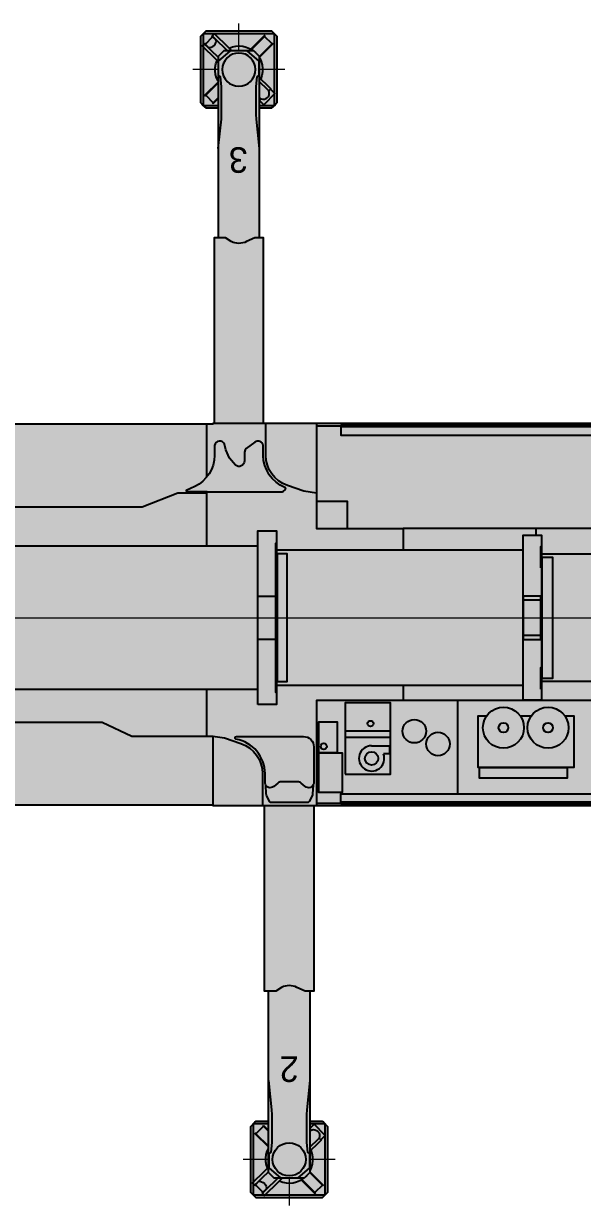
# Model space of a CAD drawing. Header units: millimetres. Extents: x -7030 to 16467, y -17331 to 16315.
# Drawn here: x 3336 to 7712, y -17331 to -8079 of the extents above; entities that cross this region are included whole.
import ezdxf

# ---------------------------------------------------------------- set-up
doc = ezdxf.new("R2010")
doc.units = ezdxf.units.MM
doc.set_wipeout_variables(frame=1)
doc.layers.add('Техника. Кран LTM 1300-6.2', color=250, linetype='Continuous', true_color=0x333333)
doc.layers.add('Техника. Кран LTM 1300-6.2 Штрих', color=7, linetype='Continuous', true_color=0xffe79e)

# ---------------------------------------------------------------- blocks, each defined once
blk = doc.blocks.new('Liebherr LTM 1300-6.2-20230312.114413')
at = {"layer": 'Техника. Кран LTM 1300-6.2 Штрих', "true_color": 0xadadad, "transparency": 16777216}
h = blk.add_hatch(color=253, dxfattribs=at)
h.dxf.hatch_style = 1
edge = h.paths.add_edge_path()
edge.add_arc((0, 0), 395.8, 220.7117, 229.2883, ccw=False)
edge.add_line((-300, -258.1), (-300, 258.1))
edge.add_arc((0, 0), 395.8, 130.7117, 139.2883, ccw=False)
edge.add_line((-258.1, 300), (258.1, 300))
edge.add_arc((0, 0), 395.8, 40.7117, 49.2883, ccw=False)
edge.add_line((300, 258.1), (300, -258.1))
edge.add_arc((0, 0), 395.8, 310.7117, 319.2883, ccw=False)
edge.add_line((258.1, -300), (-258.1, -300))
at = {"color": 0, "linetype": 'ByBlock', "lineweight": -2, "transparency": 16777216}
blk.add_lwpolyline([(-258.1, -300, -0.03744), (-300, -258.1), (-300, 258.1, -0.03744), (-258.1, 300), (258.1, 300, -0.03744), (300, 258.1), (300, -258.1, -0.03744), (258.1, -300)], format="xyb", close=True, dxfattribs=at)
for points in [[(-194.6, -275.2), (-160.7, -242.3), (-157.1, -246), (287.4, 184.9), (271.6, 201.2), (241.5, 172), (239.2, 174.3), (266.2, 201.3), (263.1, 204.3), (260.1, 201.3), (209.2, 253.7), (212.4, 256.7), (209.4, 259.8), (181.6, 233.7), (179.4, 236), (209.6, 265.2), (193.7, 281.5), (-250.8, -149.4), (-247.2, -153.1), (-281.1, -185.9)], [(-279.9, -279.9), (-279.9, 279.9), (279.9, 279.9), (279.9, -279.9)]]:
    blk.add_lwpolyline(points, close=True, dxfattribs=at)
at = {"color": 0, "linetype": 'ByBlock', "lineweight": 5, "transparency": 16777216}
for points in [[(0, 0), (0, 360)], [(-360, 0), (0, 0)], [(0, 0), (360, 0)], [(0, -360), (0, 0)]]:
    blk.add_lwpolyline(points, dxfattribs=at)
at = {"color": 0, "linetype": 'ByBlock', "lineweight": -2, "transparency": 16777216}
for points in [[(-159.7, 94.8), (-266.2, 201.4), (-263.2, 204.4), (-260.1, 201.3), (-201.3, 260.1), (-204.4, 263.2), (-201.4, 266.2), (-94.8, 159.7)], [(-157.4, 98.6), (-260.1, 201.3)], [(-235, -165.7), (179.4, 236)], [(-201.3, 260.1), (-98.6, 157.4)], [(-172.9, -229.7), (241.5, 172)], [(201.3, -266.2), (94.8, -159.7)], [(201.2, -260), (98.6, -157.4)], [(157.4, -98.6), (260, -201.3)], [(159.7, -94.8), (266.2, -201.3), (263.1, -204.4), (260, -201.3), (201.2, -260), (204.3, -263.1), (201.3, -266.2)]]:
    blk.add_lwpolyline(points, dxfattribs=at)
for points in [[(241.5, 172, -0.5), (179.4, 236)], [(-160.7, -242.3), (-173.4, -229.2, -0.682878), (-234.5, -166.3), (-247.2, -153.1)]]:
    blk.add_lwpolyline(points, format="xyb", dxfattribs=at)
for start, end in [(65.35499, 202.86624), (245.35501, 22.86626)]:
    blk.add_arc((0, 0), 185.7, start, end, dxfattribs=at)
blk = doc.blocks.new('Liebherr LTM 1300-6.2-20230312.115')
at = {"color": 0, "linetype": 'ByBlock', "lineweight": -2, "transparency": 16777216}
blk.add_wipeout([(118, 147), (162, 103), (162, -1848.9), (-162, -1848.9), (-162, 103), (-118, 147)], dxfattribs=at)
at = {"layer": 'Техника. Кран LTM 1300-6.2 Штрих', "true_color": 0xadadad, "transparency": 16777216}
h = blk.add_hatch(color=253, dxfattribs=at)
h.dxf.hatch_style = 1
h.paths.add_polyline_path([(-118, 147), (118, 147), (162, 103), (162, -1848.9), (-162, -1848.9), (-162, 103)])
at = {"color": 0, "linetype": 'ByBlock', "lineweight": -2, "transparency": 16777216}
blk.add_lwpolyline([(-118, 147), (118, 147), (162, 103), (162, -1848.9), (-162, -1848.9), (-162, 103)], close=True, dxfattribs=at)
for points in [[(-162, -616.7), (-137.3, -389.1), (-135.2, -350.2), (-135.2, -131.9), (-143.4, -57.6), (-158.5, -42.5), (-158.5, 67.3), (-65.7, 147)], [(162, -616.7), (137.3, -389.1), (135.2, -350.2), (135.2, -131.9), (143.4, -57.6), (158.5, -42.5), (158.5, 67.3), (65.7, 147)]]:
    blk.add_lwpolyline(points, dxfattribs=at)
blk.add_circle((0, 0), 129.9, dxfattribs=at)
blk = doc.blocks.new('Liebherr LTM 1300-6.2-20230312.115205')
at = {"color": 0, "linetype": 'ByBlock', "lineweight": -2, "transparency": 16777216}
blk.add_wipeout([(-60.2, -30.9), (-60.2, -30.9), (-36.3, -39.7), (-11.1, -44.1), (14.4, -43.8), (39.5, -38.8), (60.2, -30.9), (105, 0), (194, 0), (194, -1779.8), (-194, -1779.8), (-194, 0), (-125.5, 0)], dxfattribs=at)
at = {"layer": 'Техника. Кран LTM 1300-6.2 Штрих', "true_color": 0xadadad, "transparency": 16777216}
h = blk.add_hatch(color=253, dxfattribs=at)
h.dxf.hatch_style = 1
edge = h.paths.add_edge_path()
edge.add_line((-125.5, 0), (-60.2, -30.9))
edge.add_arc((0, 96.1), 140.6, 244.62904, 295.37096)
edge.add_line((60.2, -30.9), (105, 0))
edge.add_line((105, 0), (194, 0))
edge.add_line((194, 0), (194, -1779.8))
edge.add_line((194, -1779.8), (-194, -1779.8))
edge.add_line((-194, -1779.8), (-194, 0))
edge.add_line((-194, 0), (-125.5, 0))
at = {"color": 0, "linetype": 'ByBlock', "lineweight": -2, "transparency": 16777216}
blk.add_lwpolyline([(-125.5, 0), (-60.2, -30.9, 0.225093), (60.2, -30.9), (105, 0), (194, 0), (194, -1779.8), (-194, -1779.8), (-194, 0), (-125.5, 0)], format="xyb", dxfattribs=at)
blk = doc.blocks.new('Liebherr LTM 1300-6.2-20230312.202802')
at = {"color": 0, "linetype": 'ByBlock', "lineweight": -2, "transparency": 16777216}
blk.add_wipeout([(0, -647), (-145, -647), (-145, 646.6), (0, 646.6)], dxfattribs=at)
blk.add_wipeout([(-150, -475), (-230, -475), (-230, 475), (-150, 475)], dxfattribs=at)
at = {"layer": 'Техника. Кран LTM 1300-6.2 Штрих', "transparency": 16777216}
h = blk.add_hatch(color=256, dxfattribs=at)
h.dxf.hatch_style = 1
h.paths.add_polyline_path([(0, 646.6), (0, -647), (-145, -647), (-145, 646.6)])
h = blk.add_hatch(color=256, dxfattribs=at)
h.dxf.hatch_style = 1
h.set_gradient(color1=(173, 173, 173), tint=1, name='CYLINDER')
h.paths.add_polyline_path([(-150, 475), (-150, -475), (-230, -475), (-230, 475)])
at = {"color": 0, "linetype": 'ByBlock', "lineweight": -2, "transparency": 16777216}
for points in [[(0, 646.6), (0, -647), (-145, -647), (-145, 646.6)], [(-139, 558.3), (-139, 389.1), (-145, 389.1), (-145, 558.3)], [(-150, 475), (-150, -475), (-230, -475), (-230, 475)], [(-145, -169.8), (0, -169.8), (0, 169.8), (-145, 169.8)], [(-139, 164.8), (-139, -164.8), (-145, -164.8), (-145, 164.8)], [(-139, -136.3), (0, -136.3), (0, 136.3), (-139, 136.3)], [(-139, -389.1), (-139, -558.3), (-145, -558.3), (-145, -389.1)]]:
    blk.add_lwpolyline(points, close=True, dxfattribs=at)
blk = doc.blocks.new('Liebherr LTM 1300-6.2-20230528.103601')
at = {"color": 0, "linetype": 'ByBlock', "lineweight": -2, "transparency": 16777216}
blk.add_wipeout([(0, -679), (-145, -679), (-145, 679), (0, 679)], dxfattribs=at)
blk.add_wipeout([(-230, 500), (-230, -500), (-150, -500), (-150, 500)], dxfattribs=at)
at = {"layer": 'Техника. Кран LTM 1300-6.2 Штрих', "transparency": 16777216}
h = blk.add_hatch(color=256, dxfattribs=at)
h.dxf.hatch_style = 1
h.paths.add_polyline_path([(0, 679), (0, -679), (-145, -679), (-145, 679)])
h = blk.add_hatch(color=256, dxfattribs=at)
h.dxf.hatch_style = 1
h.set_gradient(color1=(173, 173, 173), tint=1, name='CYLINDER')
h.paths.add_polyline_path([(-150, 500), (-230, 500), (-230, -500), (-150, -500)])
at = {"color": 0, "linetype": 'ByBlock', "lineweight": -2, "transparency": 16777216}
for points in [[(0, 679), (0, -679), (-145, -679), (-145, 679)], [(-139, -582.7), (-139, 582.7), (-145, 582.7), (-145, -582.7)], [(-150, 500), (-230, 500), (-230, -500), (-150, -500)], [(-139, 169.8), (0, 169.8), (0, -169.8), (-139, -169.8)]]:
    blk.add_lwpolyline(points, close=True, dxfattribs=at)
blk = doc.blocks.new('Liebherr LTM 1300-6.2-20230811.164849')
at = {"color": 0, "linetype": 'ByBlock', "lineweight": -2, "transparency": 16777216}
blk.add_wipeout([(-10989.6, -1334.1), (-10989.6, -1334.1), (-10987.4, -1345.5), (-10981, -1355.1), (-10971.4, -1361.5), (-10960, -1363.8), (-10960, -1363.8), (-10949.4, -1363.8), (-10919.9, -1374.3), (-10915, -1374.8), (-10766.1, -1376.8), (-10766.1, -1376.8), (-10761.6, -1376), (-10757.7, -1373.5), (-10755.1, -1369.7), (-10754.2, -1365.1), (-10754.2, -1320.6), (-10527.8, -1490.3), (-10513.9, -1490.6), (-9719.1, -1490.5), (-9719.1, -1490.5), (-9284.3, -1490.5), (-9267.7, -1490.4), (-9267.7, -1313.8), (-9257.5, -1313.3), (-9257.5, -1452.4), (-9257.5, -1452.4), (-9256.3, -1458.2), (-9253.5, -1463.4), (-9249.2, -1467.4), (-9243.8, -1470), (-9243.8, -1470), (-9243.8, -1470), (-9243, -1475.5), (-9240.2, -1480.3), (-9235.7, -1483.7), (-9230.2, -1485), (-9229, -1485), (-9229, -1495), (-5630.9, -1495), (-5630.9, -1496), (-4817.1, -1496), (-4817.1, -1491), (3290, -1491), (3290, -1469.7), (3732.5, -1469.7), (3732.5, -1491), (4130, -1491), (4130, -717), (4220, -717), (4220, -705), (4520, -705), (4520, -1409.5), (4640, -1409.5), (4640, 1409.5), (4520, 1409.5), (4520, 705), (4220, 705), (4220, 717), (4130, 717), (4130, 1491), (3732.5, 1491), (3732.5, 1469.7), (3290, 1469.7), (3290, 1491), (-4817.1, 1491), (-4817.1, 1496), (-5630.9, 1496), (-5630.9, 1495), (-9229, 1495), (-9229, 1485), (-9230.2, 1485), (-9230.2, 1485), (-9235.7, 1483.7), (-9240.2, 1480.3), (-9243, 1475.5), (-9243.8, 1470), (-9243.8, 1470), (-9243.8, 1470), (-9249.2, 1467.4), (-9253.5, 1463.4), (-9256.3, 1458.2), (-9257.5, 1452.4), (-9257.5, 1452.4), (-9257.5, 1313.3), (-9267.7, 1313.8), (-9267.7, 1490.4), (-9284.3, 1490.5), (-9719.1, 1490.5), (-9719.1, 1490.5), (-10513.9, 1490.6), (-10527.8, 1490.3), (-10754.2, 1320.6), (-10754.2, 1365.1), (-10754.2, 1365.1), (-10755.1, 1369.7), (-10757.7, 1373.5), (-10761.6, 1376), (-10766.1, 1376.8), (-10766.1, 1376.8), (-10915, 1374.8), (-10919.9, 1374.3), (-10949.4, 1363.8), (-10960, 1363.8), (-10960, 1363.8), (-10971.4, 1361.5), (-10981, 1355.1), (-10987.4, 1345.5), (-10989.6, 1334.1), (-10989.6, 1334.1), (-10988.8, 558), (-10988.8, -558)], dxfattribs=at)
at = {"layer": 'Техника. Кран LTM 1300-6.2 Штрих', "true_color": 0xadadad}
h = blk.add_hatch(color=253, dxfattribs=at)
h.dxf.hatch_style = 1
edge = h.paths.add_edge_path()
edge.add_line((-10988.8, -558), (-10989.6, -1334.1))
edge.add_arc((-10960, -1334.2), 29.6, 179.93963, 269.98392)
edge.add_line((-10960, -1363.8), (-10949.4, -1363.8))
edge.add_line((-10949.4, -1363.8), (-10919.9, -1374.3))
edge.add_line((-10919.9, -1374.3), (-10915, -1374.8))
edge.add_line((-10915, -1374.8), (-10766.1, -1376.8))
edge.add_arc((-10765.9, -1365.1), 11.7, 269.22595, 359.93963)
edge.add_line((-10754.2, -1365.1), (-10754.2, -1320.6))
edge.add_line((-10754.2, -1320.6), (-10527.8, -1490.3))
edge.add_line((-10527.8, -1490.3), (-10513.9, -1490.6))
edge.add_line((-10513.9, -1490.6), (-9719.1, -1490.5))
edge.add_line((-9719.1, -1490.5), (-9284.3, -1490.5))
edge.add_line((-9284.3, -1490.5), (-9267.7, -1490.4))
edge.add_line((-9267.7, -1490.4), (-9267.7, -1313.8))
edge.add_line((-9267.7, -1313.8), (-9257.5, -1313.3))
edge.add_line((-9257.5, -1313.3), (-9257.5, -1452.4))
edge.add_arc((-9238.2, -1451.5), 19.4, 182.74868, 252.91853)
edge.add_arc((-9229.6, -1470.8), 14.2, 176.8797, 267.61471)
edge.add_line((-9230.2, -1485), (-9229, -1485))
edge.add_line((-9229, -1485), (-9229, -1495))
edge.add_line((-9229, -1495), (-5630.9, -1495))
edge.add_line((-5630.9, -1495), (-5630.9, -1496))
edge.add_line((-5630.9, -1496), (-4817.1, -1496))
edge.add_line((-4817.1, -1496), (-4817.1, -1491))
edge.add_line((-4817.1, -1491), (3290, -1491))
edge.add_line((3290, -1491), (3290, -1469.7))
edge.add_line((3290, -1469.7), (3732.5, -1469.7))
edge.add_line((3732.5, -1469.7), (3732.5, -1491))
edge.add_line((3732.5, -1491), (4130, -1491))
edge.add_line((4130, -1491), (4130, -717))
edge.add_line((4130, -717), (4220, -717))
edge.add_line((4220, -717), (4220, -705))
edge.add_line((4220, -705), (4520, -705))
edge.add_line((4520, -705), (4520, -1409.5))
edge.add_line((4520, -1409.5), (4640, -1409.5))
edge.add_line((4640, -1409.5), (4640, 1409.5))
edge.add_line((4640, 1409.5), (4520, 1409.5))
edge.add_line((4520, 1409.5), (4520, 705))
edge.add_line((4520, 705), (4220, 705))
edge.add_line((4220, 705), (4220, 717))
edge.add_line((4220, 717), (4130, 717))
edge.add_line((4130, 717), (4130, 1491))
edge.add_line((4130, 1491), (3732.5, 1491))
edge.add_line((3732.5, 1491), (3732.5, 1469.7))
edge.add_line((3732.5, 1469.7), (3290, 1469.7))
edge.add_line((3290, 1469.7), (3290, 1491))
edge.add_line((3290, 1491), (-4817.1, 1491))
edge.add_line((-4817.1, 1491), (-4817.1, 1496))
edge.add_line((-4817.1, 1496), (-5630.9, 1496))
edge.add_line((-5630.9, 1496), (-5630.9, 1495))
edge.add_line((-5630.9, 1495), (-9229, 1495))
edge.add_line((-9229, 1495), (-9229, 1485))
edge.add_line((-9229, 1485), (-9230.2, 1485))
edge.add_arc((-9229.6, 1470.8), 14.2, 92.38529, 183.1203)
edge.add_arc((-9238.2, 1451.5), 19.4, 107.08147, 177.25132)
edge.add_line((-9257.5, 1452.4), (-9257.5, 1313.3))
edge.add_line((-9257.5, 1313.3), (-9267.7, 1313.8))
edge.add_line((-9267.7, 1313.8), (-9267.7, 1490.4))
edge.add_line((-9267.7, 1490.4), (-9284.3, 1490.5))
edge.add_line((-9284.3, 1490.5), (-9719.1, 1490.5))
edge.add_line((-9719.1, 1490.5), (-10513.9, 1490.6))
edge.add_line((-10513.9, 1490.6), (-10527.8, 1490.3))
edge.add_line((-10527.8, 1490.3), (-10754.2, 1320.6))
edge.add_line((-10754.2, 1320.6), (-10754.2, 1365.1))
edge.add_arc((-10765.9, 1365.1), 11.7, 0.06037, 90.77405)
edge.add_line((-10766.1, 1376.8), (-10915, 1374.8))
edge.add_line((-10915, 1374.8), (-10919.9, 1374.3))
edge.add_line((-10919.9, 1374.3), (-10949.4, 1363.8))
edge.add_line((-10949.4, 1363.8), (-10960, 1363.8))
edge.add_arc((-10960, 1334.2), 29.6, 90.01608, 180.06037)
edge.add_line((-10989.6, 1334.1), (-10988.8, 558))
edge.add_line((-10988.8, 558), (-10988.8, -558))
edge = h.paths.add_edge_path(flags=16)
edge.add_line((-9229, 1485), (-5828.6, 1485))
edge.add_arc((-5828.6, 1477.9), 7.14, 0, 90, ccw=False)
edge.add_line((-5821.5, 1477.9), (-5821.5, 1405))
edge.add_line((-5821.5, 1405), (-9191.8, 1405))
edge.add_arc((-9191.8, 1395), 10, 90, 180)
edge.add_line((-9201.8, 1395), (-9201.8, 1225))
edge.add_line((-9201.8, 1225), (-9251.5, 1225))
edge.add_line((-9251.5, 1225), (-9257.5, 1225))
edge.add_line((-9257.5, 1225), (-9257.5, 1452.4))
edge.add_arc((-9238.2, 1451.5), 19.4, 107.08147, 177.25132, ccw=False)
edge.add_arc((-9229.6, 1470.8), 14.2, 87.46936, 183.11621, ccw=False)
edge = h.paths.add_edge_path(flags=16)
edge.add_line((-9250.9, -1225), (-9257.5, -1225))
edge.add_line((-9257.5, -1225), (-9257.5, -1313.3))
edge.add_line((-9257.5, -1313.3), (-9311.7, -1316.1))
edge.add_line((-9311.7, -1316.1), (-10513.9, -1316.1))
edge.add_line((-10513.9, -1316.1), (-10754.2, -1313.6))
edge.add_line((-10754.2, -1313.6), (-10754.2, -1320.6))
edge.add_line((-10754.2, -1320.6), (-10754.2, -1365.1))
edge.add_arc((-10765.9, -1365.1), 11.7, 269.22595, 359.93963, ccw=False)
edge.add_line((-10766.1, -1376.8), (-10915, -1374.8))
edge.add_line((-10915, -1374.8), (-10919.9, -1374.3))
edge.add_line((-10919.9, -1374.3), (-10949.4, -1363.8))
edge.add_line((-10949.4, -1363.8), (-10960, -1363.8))
edge.add_arc((-10960, -1334.2), 29.6, 179.93963, 269.98392, ccw=False)
edge.add_line((-10989.6, -1334.1), (-10988.8, -558))
edge.add_line((-10988.8, -558), (-10988.8, 558))
edge.add_line((-10988.8, 558), (-10989.6, 1334.1))
edge.add_arc((-10960, 1334.2), 29.6, 90.01608, 180.06037, ccw=False)
edge.add_line((-10960, 1363.8), (-10949.4, 1363.8))
edge.add_line((-10949.4, 1363.8), (-10919.9, 1374.3))
edge.add_line((-10919.9, 1374.3), (-10915, 1374.8))
edge.add_line((-10915, 1374.8), (-10766.1, 1376.8))
edge.add_arc((-10765.9, 1365.1), 11.7, 0.06037, 90.77405, ccw=False)
edge.add_line((-10754.2, 1365.1), (-10754.2, 1320.6))
edge.add_line((-10754.2, 1320.6), (-10754.2, 1313.6))
edge.add_line((-10754.2, 1313.6), (-10513.9, 1316.1))
edge.add_line((-10513.9, 1316.1), (-9311.7, 1316.1))
edge.add_line((-9311.7, 1316.1), (-9257.5, 1313.3))
edge.add_line((-9257.5, 1313.3), (-9257.5, 1225))
edge.add_line((-9257.5, 1225), (-9250.9, 1225))
edge.add_line((-9250.9, 1225), (-9250.9, -1225))
edge = h.paths.add_edge_path(flags=17)
edge.add_line((-9229, -1485), (-5828.6, -1485))
edge.add_arc((-5828.6, -1477.9), 7.14, 270, 360)
edge.add_line((-5821.5, -1477.9), (-5821.5, -1405))
edge.add_line((-5821.5, -1405), (-9191.8, -1405))
edge.add_arc((-9191.8, -1395), 10, 180, 270, ccw=False)
edge.add_line((-9201.8, -1395), (-9201.8, -1225))
edge.add_line((-9201.8, -1225), (-9251.5, -1225))
edge.add_line((-9251.5, -1225), (-9257.5, -1225))
edge.add_line((-9257.5, -1225), (-9257.5, -1452.4))
edge.add_arc((-9238.2, -1451.5), 19.4, 182.74868, 252.91853)
edge.add_arc((-9229.6, -1470.8), 14.2, 176.88379, 272.53064)
at = {"layer": 'Техника. Кран LTM 1300-6.2 Штрих'}
h = blk.add_hatch(color=256, dxfattribs=at)
h.dxf.hatch_style = 1
edge = h.paths.add_edge_path()
edge.add_line((-9229, 1485), (-5828.6, 1485))
edge.add_arc((-5828.6, 1477.9), 7.14, 0, 90, ccw=False)
edge.add_line((-5821.5, 1477.9), (-5821.5, 1405))
edge.add_line((-5821.5, 1405), (-9191.8, 1405))
edge.add_arc((-9191.8, 1395), 10, 90, 180)
edge.add_line((-9201.8, 1395), (-9201.8, 1225))
edge.add_line((-9201.8, 1225), (-9251.5, 1225))
edge.add_line((-9251.5, 1225), (-9257.5, 1225))
edge.add_line((-9257.5, 1225), (-9257.5, 1452.4))
edge.add_arc((-9238.2, 1451.5), 19.4, 107.08147, 177.25132, ccw=False)
edge.add_arc((-9229.6, 1470.8), 14.2, 87.46936, 183.11621, ccw=False)
edge = h.paths.add_edge_path()
edge.add_line((-9229, -1485), (-5828.6, -1485))
edge.add_arc((-5828.6, -1477.9), 7.14, 270, 360)
edge.add_line((-5821.5, -1477.9), (-5821.5, -1405))
edge.add_line((-5821.5, -1405), (-9191.8, -1405))
edge.add_arc((-9191.8, -1395), 10, 180, 270, ccw=False)
edge.add_line((-9201.8, -1395), (-9201.8, -1225))
edge.add_line((-9201.8, -1225), (-9251.5, -1225))
edge.add_line((-9251.5, -1225), (-9257.5, -1225))
edge.add_line((-9257.5, -1225), (-9257.5, -1452.4))
edge.add_arc((-9238.2, -1451.5), 19.4, 182.74868, 252.91853)
edge.add_arc((-9229.6, -1470.8), 14.2, 176.88379, 272.53064)
at = {"color": 0, "linetype": 'ByBlock', "lineweight": -2, "transparency": 16777216}
for p, q in [((-9243.8, 1470), (-5821.5, 1470)), ((-5630.9, 1477.9), (-5821.5, 1477.9)), ((-5630.9, -1477.9), (-5821.5, -1477.9))]:
    blk.add_line(p, q, dxfattribs=at)
for points in [[(-9229, -1495), (-5630.9, -1495), (-5630.9, -1496), (-4817.1, -1496), (-4817.1, -1491), (3290, -1491)], [(3290, 1491), (-4817.1, 1491), (-4817.1, 1496), (-5630.9, 1496), (-5630.9, 1495), (-9229, 1495)], [(-5630.9, -1495), (-5630.9, -673.7), (-6308.5, -673.7), (-6308.5, 673.7), (-5630.9, 673.7), (-5630.9, 1495)], [(-744.5, 843.4), (-3950.2, 843.4), (-4183.2, 952.1), (-4817.1, 952.1), (-4817.1, 1491)], [(-6737.5, 1405), (-6737.5, 673.5)], [(-5603.7, 1335.7), (-5599.3, 1403.1), (-5597.5, 1415.1), (-5572.6, 1464.2), (-5564.5, 1472.1), (-5271.5, 1472.1), (-5263, 1463.4), (-5238.5, 1415.1), (-5236.7, 1403.1), (-5232.3, 1335.7)], [(-9229, 1225), (-9229, 762), (-8987, 762), (-8987, 673.5), (-6308.5, 673.5)], [(-7574.9, 793.9), (-7646.4, 793.9), (-7646.4, 1197.9), (-6895.4, 1197.9), (-6895.4, 793.9), (-6963, 793.9)], [(-6061.4, 1027.5), (-6201.1, 1027.5), (-6201.1, 1092), (-6154.3, 1092)], [(-6210.4, 964.1), (-5855.1, 964.1)], [(-4771, 952), (-4771, -952.1)], [(-6210.4, 914.1), (-5855.1, 914.1)], [(-7225.8, 793.9), (-7312.2, 793.9)], [(-7350.3, 673.5), (-7350.3, -673.5)], [(-9229, -1225), (-9229, -762), (-8987, -762), (-8987, -673.5), (-6308.5, -673.5)], [(-5872, -673.7), (-5872, -885), (-5630.9, -885)], [(-744.5, -843.4), (-4264.8, -843.4), (-4542.7, -952.1), (-4771, -952.1)], [(-4771, -952.1), (-4771, -962.7)], [(-4771, -1076.3), (-4771, -1491)], [(-9243.8, -1470), (-5821.5, -1470)]]:
    blk.add_lwpolyline(points, dxfattribs=at)
for points in [[(-9229, 1485), (-5828.6, 1485, -0.414214), (-5821.5, 1477.9), (-5821.5, 1405), (-9191.8, 1405, 0.414214), (-9201.8, 1395), (-9201.8, 1225), (-9251.5, 1225), (-9257.5, 1225), (-9257.5, 1452.4, -0.316114), (-9243.8, 1470, -0.443384)], [(-9229, -1485), (-5828.6, -1485, 0.414214), (-5821.5, -1477.9), (-5821.5, -1405), (-9191.8, -1405, -0.414214), (-9201.8, -1395), (-9201.8, -1225), (-9251.5, -1225), (-9257.5, -1225), (-9257.5, -1452.4, 0.316114), (-9243.8, -1470, 0.443384)]]:
    blk.add_lwpolyline(points, format="xyb", close=True, dxfattribs=at)
for points in [[(-4817.1, 952.1), (-4910.5, 965.6), (-5038.4, 1009.6, -0.320128), (-5207, 1246), (-5207, 1496)], [(-5002.4, 955.6), (-5529, 955.6, -0.414214), (-5609, 1035.6), (-5609, 1321.4, -0.590082), (-5540.7, 1345.4), (-5510.1, 1319.5, 0.175854), (-5481.9, 1309.5), (-5354.1, 1309.5, 0.175854), (-5325.9, 1319.5), (-5295.3, 1345.4, -0.590082), (-5227, 1321.4), (-5227, 1246, 0.359131), (-4999.2, 975.1, -0.846602), (-5002.4, 955.6)], [(-5630.9, -949.8), (-5529.5, -965.6), (-5401.6, -1009.6, -0.320128), (-5233, -1246), (-5233, -1496)], [(-5361.9, -959.1), (-5368.9, -962.1), (-5385.9, -979, 0.5382), (-5382.5, -995.4, -0.306478), (-5213, -1246), (-5213, -1323.7, 0.570112), (-5147, -1349.5), (-5080, -1300.9), (-5070.5, -1288.3), (-5066, -1269.9), (-5066, -1201.9, -0.613396), (-4994.9, -1168.8), (-4949.4, -1223.5), (-4919.8, -1288.3), (-4909.7, -1332.4, 0.748151), (-4831, -1323.7), (-4831, -1246, -0.289566), (-4676.8, -1002.1), (-4609.8, -970.8), (-4611.5, -963.1), (-4770, -963.1), (-4780, -959.1), (-5361.9, -959.1)]]:
    blk.add_lwpolyline(points, format="xyb", dxfattribs=at)
for points in [[(-5649.4, 1083.5), (-5829.7, 1083.5), (-5829.7, 1393.5), (-5649.4, 1393.5)], [(-7593.9, 1197.9), (-7593.9, 1281.8), (-6906.6, 1281.8), (-6906.6, 1197.9)], [(-5855.1, 1248.9), (-6210.4, 1248.9), (-6210.4, 690.7), (-5855.1, 690.7)], [(-5791, 1083.5), (-5649.4, 1083.5), (-5649.4, 841), (-5791, 841)]]:
    blk.add_lwpolyline(points, close=True, dxfattribs=at)
for centre, radius in [((-6061.4, 1126.7), 52), ((-7443.5, 886.5), 160.7), ((-7094.4, 886.5), 160.7), ((-6581.4, 1013.8), 92), ((-5687.2, 1032.2), 23.9), ((-6396.4, 913.8), 92), ((-7443.5, 886.5), 37.8), ((-7094.4, 886.5), 37.8), ((-6052.7, 854.1), 22.7)]:
    blk.add_circle(centre, radius, dxfattribs=at)
blk.add_arc((-6061.4, 1126.7), 99.2, 270, 200.47104, dxfattribs=at)
blk = doc.blocks.new('*U141')
at = {"color": 0, "linetype": 'ByBlock', "lineweight": -2, "transparency": 16777216}
blk.add_blockref('Liebherr LTM 1300-6.2-20230312.114413', (-5416, 4266), dxfattribs=at)
at = {"color": 0, "linetype": 'ByBlock', "lineweight": -2, "transparency": 16777216, "xscale": -1, "rotation": 180}
blk.add_blockref('Liebherr LTM 1300-6.2-20230312.114413', (-5022, -4266), dxfattribs=at)
at = {"color": 0, "linetype": 'ByBlock', "lineweight": -2, "transparency": 16777216}
blk.add_blockref('Liebherr LTM 1300-6.2-20230312.115', (-5416, 4266), dxfattribs=at)
at = {"color": 0, "linetype": 'ByBlock', "lineweight": -2, "transparency": 16777216, "xscale": -1, "rotation": 180}
blk.add_blockref('Liebherr LTM 1300-6.2-20230312.115', (-5022, -4266), dxfattribs=at)
at = {"color": 0, "linetype": 'ByBlock', "lineweight": -2, "transparency": 16777216}
blk.add_blockref('Liebherr LTM 1300-6.2-20230312.115205', (-5416, 2950), dxfattribs=at)
at = {"color": 0, "linetype": 'ByBlock', "lineweight": -2, "transparency": 16777216, "xscale": -1, "rotation": 180}
blk.add_blockref('Liebherr LTM 1300-6.2-20230312.115205', (-5022, -2950), dxfattribs=at)
at = {"layer": 'Defpoints', "color": 0, "linetype": 'ByBlock', "lineweight": -2, "transparency": 16777216, "char_height": 200, "attachment_point": 5}
for s, insert in [('2', (-5416, 3559.6)), ('3', (-5017.8, -3559.6))]:
    blk.add_mtext_dynamic_manual_height_columns(s, width=368.569, gutter_width=1, heights=[0], dxfattribs=dict(at, insert=insert))
at = {"color": 0, "linetype": 'ByBlock', "lineweight": -2, "transparency": 16777216}
blk.add_blockref('Liebherr LTM 1300-6.2-20230811.164849', (0, 0), dxfattribs=at)
blk.add_wipeout([(-15746.3, 433.5), (-15746.3, -383.5), (0, -383.5), (0, 433.5)], dxfattribs=at)
at = {"layer": 'Техника. Кран LTM 1300-6.2 Штрих', "true_color": 0xadadad, "transparency": 16777216}
h = blk.add_hatch(color=253, dxfattribs=at)
h.dxf.hatch_style = 1
h.paths.add_polyline_path([(-15746.3, 433.5), (-15746.3, -383.5), (0, -383.5), (0, 433.5)])
at = {"color": 0, "linetype": 'ByBlock', "lineweight": -2, "transparency": 16777216}
blk.add_lwpolyline([(-15746.3, 433.5), (-15746.3, -383.5), (0, -383.5), (0, 433.5)], close=True, dxfattribs=at)
blk.add_wipeout([(-13478.1, 462), (-13478.1, -412), (0, -412), (0, 462)], dxfattribs=at)
at = {"layer": 'Техника. Кран LTM 1300-6.2 Штрих', "true_color": 0xadadad, "transparency": 16777216}
h = blk.add_hatch(color=253, dxfattribs=at)
h.dxf.hatch_style = 1
h.paths.add_polyline_path([(-13478.1, 462), (-13478.1, -412), (0, -412), (0, 462)])
at = {"color": 0, "linetype": 'ByBlock', "lineweight": -2, "transparency": 16777216}
blk.add_lwpolyline([(-13478.1, 462), (-13478.1, -412), (0, -412), (0, 462)], close=True, dxfattribs=at)
blk.add_wipeout([(-11401.2, 491.5), (-11401.2, -441.5), (0, -441.5), (0, 491.5)], dxfattribs=at)
at = {"layer": 'Техника. Кран LTM 1300-6.2 Штрих', "true_color": 0xadadad, "transparency": 16777216}
h = blk.add_hatch(color=253, dxfattribs=at)
h.dxf.hatch_style = 1
h.paths.add_polyline_path([(-11401.2, 491.5), (-11401.2, -441.5), (0, -441.5), (0, 491.5)])
at = {"color": 0, "linetype": 'ByBlock', "lineweight": -2, "transparency": 16777216}
blk.add_lwpolyline([(-11401.2, 491.5), (-11401.2, -441.5), (0, -441.5), (0, 491.5)], close=True, dxfattribs=at)
blk.add_wipeout([(-9324.4, 521.5), (-9324.4, -471.5), (0, -471.5), (0, 521.5)], dxfattribs=at)
at = {"layer": 'Техника. Кран LTM 1300-6.2 Штрих', "true_color": 0xadadad, "transparency": 16777216}
h = blk.add_hatch(color=253, dxfattribs=at)
h.dxf.hatch_style = 1
h.paths.add_polyline_path([(-9324.4, 521.5), (-9324.4, -471.5), (0, -471.5), (0, 521.5)])
at = {"color": 0, "linetype": 'ByBlock', "lineweight": -2, "transparency": 16777216}
blk.add_lwpolyline([(-9324.4, 521.5), (-9324.4, -471.5), (0, -471.5), (0, 521.5)], close=True, dxfattribs=at)
blk.add_wipeout([(-7247.5, 552.5), (-7247.5, -502.5), (0, -502.5), (0, 552.5)], dxfattribs=at)
at = {"layer": 'Техника. Кран LTM 1300-6.2 Штрих', "true_color": 0xadadad, "transparency": 16777216}
h = blk.add_hatch(color=253, dxfattribs=at)
h.dxf.hatch_style = 1
h.paths.add_polyline_path([(-7247.5, 552.5), (-7247.5, -502.5), (0, -502.5), (0, 552.5)])
at = {"color": 0, "linetype": 'ByBlock', "lineweight": -2, "transparency": 16777216}
blk.add_lwpolyline([(-7247.5, 552.5), (-7247.5, -502.5), (0, -502.5), (0, 552.5)], close=True, dxfattribs=at)
blk.add_blockref('Liebherr LTM 1300-6.2-20230312.202802', (-7247.5, 25), dxfattribs=at)
blk.add_wipeout([(-5170.6, 584), (-5170.6, -534), (0, -534), (0, 584)], dxfattribs=at)
at = {"layer": 'Техника. Кран LTM 1300-6.2 Штрих', "true_color": 0xadadad, "transparency": 16777216}
h = blk.add_hatch(color=253, dxfattribs=at)
h.dxf.hatch_style = 1
h.paths.add_polyline_path([(-5170.6, 584), (-5170.6, -534), (0, -534), (0, 584)])
at = {"color": 0, "linetype": 'ByBlock', "lineweight": -2, "transparency": 16777216}
blk.add_lwpolyline([(-5170.6, 584), (-5170.6, -534), (0, -534), (0, 584)], close=True, dxfattribs=at)
blk.add_blockref('Liebherr LTM 1300-6.2-20230528.103601', (-5170.6, 25), dxfattribs=at)
at = {"color": 0, "linetype": 'ByBlock', "lineweight": 5, "transparency": 16777216}
blk.add_lwpolyline([(0, 25), (-16055, 25)], dxfattribs=at)

msp = doc.modelspace()

# ---------------------------------------------------------------- block references
at = {"layer": 'Техника. Кран LTM 1300-6.2', "transparency": 33554687, "rotation": 180}
msp.add_blockref('*U141', (0, -12704.8), dxfattribs=at)

doc.saveas('drawing.dxf')
